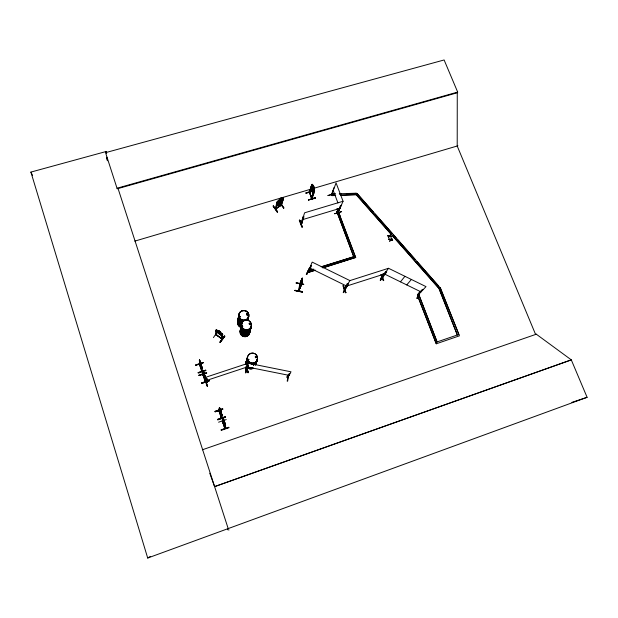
<?xml version="1.0" encoding="UTF-8"?>
<svg xmlns="http://www.w3.org/2000/svg" width="618" height="618" viewBox="0 0 618 618"><rect width="100%" height="100%" fill="white"/><g stroke="black" fill="none" stroke-linecap="round" stroke-linejoin="round"><path stroke-width="0.93" d="M203.894 372.716C203.6 370.684 206.072 380.132 203.809 372.299L203.832 372.839M457.266 92.77L117.204 188.791L105.547 152.654L444.118 59.969L457.675 92.082L457.266 92.77L457.212 146.01L535.59 334.462L536.316 334.207L571.287 359.861L587.1 397.312L147.702 558.031L30.9 172.09L106.08 151.526L106.667 153.334M203.917 372.955L204.689 376.115L204.689 375.304M203.917 372.368L203.917 372.808L203.507 371.704L205.099 377.359L204.635 374.817M311.271 188.459L311.248 186.775M311.317 188.413C315.952 200.379 311.387 191.163 311.348 186.821M204.604 375.188L204.612 374.747M204.89 380.866C205.833 368.961 204.427 383.492 205.439 381.615L202.998 374.222M205.454 381.406L205.137 381.692L202.727 374.184L202.874 375.01L203.083 374.238M205.539 379.035L205.439 377.845L205.493 381.538M205.74 370.221L198.131 372.646L198.27 373.133L205.864 370.591L205.74 370.151L198.139 372.662M207.053 381.994L206.288 382.256L206.35 378.88L207.053 378.649M206.373 382.395C207.764 383.121 205.137 380.611 206.474 377.026L248.281 363.222L291.016 371.812L287.949 377.32L287.092 377.359L287.239 376.833L288.003 377.05M206.667 373.017L199.058 375.52L206.667 373.017L206.528 372.6L198.919 375.103L199.058 375.52M206.991 382.349L206.953 381.831L206.288 382.256M206.953 381.955L207.03 379.46M207.061 382.279L207.138 378.911L206.35 378.88M207.463 386.15L204.991 378.61L207.509 386.15L207.092 386.296L204.604 378.803L204.991 378.679M300.727 285.578C301.499 282.998 298.162 293.635 298.687 290.043M338.324 212.306C337.992 212.074 337.868 212.453 337.907 212.028M209.154 380.534L201.514 383.005L201.653 383.415L209.27 380.889L209.139 380.41L201.53 383.036M331.611 195.002L336.061 182.889L343.052 201.267L338.146 212.577M217.258 331.943L213.434 337.606M215.782 334.632C215.62 334.099 217.474 335.443 215.79 334.871L216.053 330.329L216.81 330.522C214.268 336.362 219.058 335.319 221.406 338.803M216.099 331.302L216.246 329.742L217.049 330.112M216.107 331.881L216.246 329.742L222.04 333.565L222.712 334.238L222.565 335.698L221.8 335.721L216.153 331.233M216.223 331.279L216.315 329.796M255.543 356.841L255.752 357.358M255.589 357.034L255.636 356.787M256.64 356.918L256.493 357.343M222.256 338.934L215.945 334.384L216.516 334.747L216.23 335.18L216.81 330.522M248.05 359.413L248.675 359.83M250.483 323.77L250.244 323.322M248.691 359.877L248.853 359.475M246.852 314.353L246.999 313.929L246.999 314.601M247.725 313.936L247.957 314.253M249.502 323.886L250.112 323.276L250.421 324.071M240.209 316.516L239.614 316.632M240.178 316.524L240.085 317.111M242.21 326.242L242.665 326.319L242.295 326.018M238.865 320.24L238.772 320.657M239.398 316.779L239.722 316.362M239.452 316.655L239.552 317.073M220.572 332.546L220.618 331.99L218.455 330.483L218.417 331.039M218.316 333.311L218.533 330.553M302.426 278.563L302.403 277.884L300.024 283.855L298.857 291.016L302.04 281.777M300.178 287.563L300.116 288.235L301.321 281.012L301.02 282.017M218.88 330.893L220.178 331.796M282.735 197.83L283.461 197.706L281.545 205.292M280.935 205.47L281.46 204.836L275.52 208.93M275.991 208.544L275.373 208.938L281.399 205.083M283.059 198.023C282.72 197.984 282.395 202.434 281.329 205.13L275.466 209.178L275.45 208.583L276.115 208.637M276.13 208.814L277.536 201.545L275.613 209.131M220.309 334.701L220.549 331.959M219.908 342.156L224.519 335.914L224.828 336.223L220.224 342.465L219.877 342.133L224.566 336.022M221.986 339.158L221.468 338.857C221.422 331.696 223.492 333.921 222.024 339.151L215.744 334.655M221.692 337.66L222.024 334.183M221.615 338.463L222.264 338.826M221.723 338.51L222.194 338.741L221.908 339.174M222.186 338.934L222.658 334.307L221.993 333.635M215.149 411.797L215.01 411.372L222.658 408.784L222.797 409.209L215.149 411.797L222.804 409.155M300.255 286.922L300.363 285.941L300.078 287.602M314.122 191.673L314.137 190.985L311.758 198.942L309.332 192.043L309.425 192.901L309.912 192.6L309.603 191.943M311.549 198.108L311.719 198.934L309.626 192.013M311.874 197.899L312.113 198.587L311.719 198.571M334.67 213.674L341.569 211.565M217.667 419.406L225.331 416.748L225.462 417.227L217.806 419.831L217.667 419.359L225.323 416.802M221.267 418.092L218.849 410.545M218.865 410.561L219.506 407.818L219.444 411.101M381.491 277.582L381.275 277.227L382.218 277.073M381.476 277.544C380.873 275.867 384.064 278.254 382.364 276.872M219.027 411.333L219.375 411.125L221.391 417.204C222.843 411.356 219.908 417.644 221.483 417.343M219.127 410.36L221.63 418.062L219.135 410.537L219.537 407.61M303.708 284.326L296.231 282.658L296.161 283.059L303.677 284.373L296.161 283.059M219.236 407.903L219.004 411.163M219.73 409.657L219.506 407.517L219.915 408.32M219.498 408.49L219.622 407.579M218.61 422.202L226.258 419.56M220.371 409.958L221.36 412.152L220.502 409.587L220.394 410.051M225.354 425.47L225.13 428.374C223.708 429.966 226.621 421.607 224.952 427.841M220.533 409.688L221.159 413.133L221.329 412.082M222.913 421.576C221.839 422.457 224.033 420.433 223.283 419.228L222.781 418.61L222.264 421.113L224.813 428.568M202.982 374.933L203.005 370.746L202.743 374.477M202.047 371.217L201.715 371.457L199.351 363.94M199.923 364.782C198.965 366.219 199.792 353.627 199.583 364.898M300.472 286.288L301.731 280.966L301.638 281.545M221.877 415.96L222.016 415.111M300.155 286.713L300.557 284.319M300.456 285.717L301.097 282.017M300.757 286.443L302.202 279.259L300.842 286.458M302.372 292.105L302.488 291.596L294.925 290.352L302.372 292.105L294.871 290.661M221.599 417.977L221.87 414.207M221.901 416.045L222.132 415.165L219.908 408.274M302.171 280.085L302.264 279.197L298.564 290.908L299.861 283.531M300.008 284.442L299.606 284.504L299.846 283.608M300.302 286.883L301.252 281.221L300.379 286.899M299.645 284.535L302.217 278.386L299.591 284.365M300.031 288.22L301.252 285.199L302.356 278.494L302.04 281.839L302.449 279.398M245.956 368.915L246.628 366.374M223.09 418.332L222.665 421.067M225.315 426.273L223.059 418.247L223.477 419.058M289.062 373.844C290.877 372.917 286.737 375.497 287.107 377.289L287.803 377.428C287.625 376.3 287.177 377.49 287.903 377.003M288.336 375.118L287.2 381.136L287.633 381.221L288.691 375.257M222.588 421.855L223.175 418.301M221.151 429.919L228.822 427.332L228.946 427.718L221.275 430.344L221.144 429.873L228.799 427.293M302.426 291.789L294.925 290.305M302.48 291.611L294.917 290.398M224.017 420.495L224.813 422.897M224.102 420.464L224.705 423.824L224.906 422.874M246.682 368.529L245.848 372.785L245.4 372.77L246.605 366.814M245.848 372.785L246.968 366.822M245.887 368.946C245.925 368.482 248.73 369.07 246.636 369.17C246.736 369.595 244.427 367.803 247.957 372.716L248.374 372.569L246.373 366.829L248.366 372.569M246.103 369.325C245.338 368.374 247.972 369.719 247.362 368.815M300.742 283.701L301.538 281.012L300.757 285.686M301.769 282.457L299.004 290.39L298.61 290.236M224.844 427.625L222.665 420.858M224.913 427.857L222.604 421.793M225.416 426.644L225.354 425.006M225.616 425.956C225.879 427.834 224.164 419.676 223.469 419.012M225.145 428.289L225.67 425.848M277.536 201.545L276.972 201.901L275.396 208.83M278.301 205.477L278.502 204.62L276.431 205.609L277.397 201.584M276.547 205.624C276.401 200.433 291.534 192.754 276.964 203.268M276.037 208.861L277.088 204.388M280.124 204.21L280.394 203.33L280.232 204.264L278.224 205.555L278.455 204.55L277.513 204.906L277.884 203.283L279.066 201.931L281.8 200.773L281.406 202.41L280.333 203.345M279.058 201.931L279.444 200.278L281.352 199.058L280.958 200.719M283.392 197.76L277.335 201.615L279.722 199.089M278.224 205.555L278.378 204.62M277.582 211.889L273.249 205.995L277.582 211.889L277.212 212.244L273.226 206.134M279.514 199.977L278.424 200.927L278.046 202.58L280.788 201.422L281.97 200.07L282.372 198.409L281.422 198.764C283.407 195.512 276.161 201.908 281.661 197.729M281.105 205.446L280.719 205.516L281.429 202.812M281.02 205.67L281.793 202.132M276.03 208.366L281.391 204.875M280.379 203.415L282.526 201.8L283.106 199.436L282.642 198.888M301.584 281.823L301.02 285.199L301.329 282.225L300.827 283.477M280.394 203.724L283.685 207.972M246.868 365.493L246.057 369.417M301.252 281.26L301.746 279.738L301.337 281.275M245.848 369.077C248.081 369.556 246.736 365.207 248.281 363.222M247.37 369.178L246.652 369.209M247.416 369.325L248.359 365.663L246.953 365.756M570.885 360.039L214.601 486.621L571.287 359.861M247.957 372.716L245.995 366.891M299.66 220.155L299.282 220.387L301.823 227.154L302.256 226.899L299.715 220.132L302.21 227.038M311.634 185.014L309.255 192.437L309.525 192.947L312.105 185.554L311.634 185.014L309.548 193.017M309.278 192.275L312.105 184.28L314.616 190.993L312.005 198.872L309.518 192.206M315.412 197.768L308.436 199.977L315.489 198.239L315.404 197.729L308.467 199.853M314.585 190.923L313.349 185.269L313.048 186.188M303.137 216.794L303.878 216.833L301.646 223.639L303.786 216.594L303.137 216.794L300.981 223.762L301.754 223.337M313.349 185.269L312.986 186.319L312.507 184.743M301.144 223.755L304.597 212.808L343.052 201.267M301.159 223.793L301.059 223.237L301.723 223.399M313.457 185.902L313.959 187.246M313.898 191.062L311.464 198.363L314.137 190.985M302.171 227.015L299.699 220.132M256.509 357.219L256.455 356.547M248.204 359.444L248.305 359.676M250.537 323.909L250.143 324.303M383.716 274.593L381.352 277.235M381.321 277.559L382.264 276.903M382.21 277.173L388.537 268.289L426.011 286.628L418.062 295.056L417.521 294.786L420.711 291.202M241.321 329.703L241.352 330.128M345.431 289.046L348.567 283.739L347.285 283.647L344.102 288.977L344.798 289.309L345.547 288.853M338.332 212.252L339.521 215.728L339.908 215.605L337.32 208.907M301.762 223.523L301.059 223.747M334.044 187.532L331.348 195.095L331.325 194.5M335.644 193.936L331.912 194.067L331.951 195.643L335.682 195.504M301.955 278.332L300.054 283.932M299.908 284.581L300.116 283.585M301.553 280.487L302.202 279.259M302.063 280.17L302.341 279.483M298.687 290.174L298.965 290.383M300.472 284.365L300.827 283.654L300.448 284.651M302.055 280.417L301.167 283.948L301.677 282.689M301.955 281.762L301.762 282.519M309.904 267.903L306.706 274.554L306.327 274.369L309.518 267.849L309.942 267.918L309.518 267.857M315.157 270.344L308.722 272.36L308.297 270.831L313.82 269.108M308.374 271.511L312.175 262.109L349.927 280.595L388.537 268.289M308.359 271.541C309.742 271.395 309.301 270.313 311.317 266.018L310.684 265.717L311.433 265.786M310.445 268.158L309.046 271.511L308.513 271.008M308.722 272.36L308.297 270.831M336.764 211.333L353.751 256.733L336.764 211.333L338.1 210.923L355.713 257.459L323.43 267.748M337.42 212.499L339.027 208.899M340.456 205.57L337.544 212.762L338.2 211.974M338.085 212.213L341.059 205.307L337.969 212.592M339.599 215.582L337.003 208.892M418.34 294.902L417.552 294.724L422.449 289.34M423.083 289.641L422.349 289.564M417.737 294.5L418.432 294.608M416.833 298.208L419.869 291.596L417.212 298.386L420.116 291.858L419.73 291.688L420.109 291.851M420.093 291.835L417.212 298.378M356.169 193.202L356.308 194.546L439.089 288.343L457.374 335.041L438.927 288.506L356.2 194.77L356.169 193.202L339.375 193.797M380.163 280.24L383.114 273.759L380.503 280.425L383.554 273.828L380.564 280.302M382.527 277.66L386.644 272.082L385.377 271.99L381.391 277.528C382.519 277.505 383.577 277.451 382.117 277.103M341.275 195.303L356.2 194.77L357.366 193.72L439.97 287.625M356.2 194.77L357.366 193.72M344.102 288.977L344.357 288.544M347.285 283.647L348.475 283.492M345.647 287.501L346.397 285.918L346.775 286.103L343.678 292.662L343.299 292.484L344.944 288.861M345.725 287.594L346.397 285.918M309.008 271.773L309.201 271.341M309.548 267.857L306.343 274.361M306.667 274.5L309.942 267.918M355.111 256.308L321.175 266.798M288.166 375.234L287.076 377.011M287.71 377.451L289.819 373.712M343.245 285.678L345.933 292.669L345.539 292.801L342.928 285.794L343.345 285.586L345.841 292.693L343.33 285.586M344.257 288.529L344.141 289.077M345.014 288.892L344.682 289.332L349.927 280.595M345.346 288.614L344.558 289.054L345.454 288.614M345.825 287.903L347.586 284.96M343.299 292.484L344.79 288.946M225.076 428.483L222.349 420.997M201.823 370.545L201.8 370.599M312.059 198.548L309.85 192.762M389.062 236.3L387.702 235.898M390.421 234.585L390.553 235.087L390.421 234.585C390.553 237.297 387.177 234.655 387.656 235.96M391.14 236.416L391.256 236.895C386.605 235.157 392.283 237.992 391.14 236.416L389.711 236.076M390.63 239.506L388.861 239.05L390.63 239.506C390.985 237.737 392.399 238.664 391.75 238.154M390.429 239.807L389.062 239.398M390.468 239.738L389.765 241.213M392.662 240.332C387.911 238.687 393.658 241.491 392.507 239.923L391.078 239.575M392.507 239.923L392.623 240.402M248.274 359.297L248.606 359.653M276.794 203.979L277.227 204.442L281.97 201.414L282.812 200.132M281.97 201.414L282.882 200.093M242.024 326.088L242.619 325.902M242.781 326.443L242.156 326.559M381.298 277.289L383.639 274.037M220.618 331.99L218.409 330.553M221.8 335.844L216.848 332.291M224.821 336.207L220.217 342.449M381.02 274.57L383.392 280.634L381.113 274.485M277.544 211.912L273.218 206.026M400.464 281.839L404.937 276.316M389.726 241.275L390.87 239.877M389.502 236.37L388.359 237.768L389.101 236.231M389.664 236.138L390.591 235.018M391.032 239.645L391.959 238.525M406.76 284.921L411.379 279.467M440.41 287.911L438.927 288.506L440.41 287.911L459.429 335.837L436.269 343.786L417.444 295.535L418.927 294.94L437.08 341.939L418.927 294.94M418.062 295.056L418.502 294.647M201.538 370.553C201.599 358.819 201.916 380.255 201.514 367.131M248.112 359.22L248.892 359.483M439.089 288.343L440.132 287.463M435.729 342.395L458.888 334.462L440.248 288.073M436.269 343.786L417.59 295.381M278.177 205.485L280.232 204.264M283.631 208.127L283.963 207.903L280.163 202.774M281.375 198.695L282.82 197.845M147.702 558.031L150.444 556.385M381.97 277.42L382.627 277.621M206.342 382.148L206.868 381.854M344.674 288.938L344.257 288.892M283.693 208.073L280.425 203.577M250.267 324.187L249.757 324.272M301.09 223.175L300.896 223.531L301.599 223.314M418.231 295.056L417.552 294.724L417.922 294.284M344.62 289.309L345.362 289.07M309.093 271.572L308.336 271.248M313.171 193.55L313.712 193.349M313.249 193.527L313.789 193.326M313.187 193.635L313.735 193.434M535.567 334.415L536.316 334.207L202.333 449.796M225.199 426.196L223.137 420.255M222.99 419.05L223.16 420.31M223.283 419.228L222.781 418.61M224.844 422.975L223.994 420.394M215.025 411.403L222.665 408.792M219.467 408.405L219.645 409.688M206.412 380.487L247.246 366.976L288.985 375.35M201.653 383.399L209.27 380.881M571.835 402.372L587.1 397.312M383.392 280.634L383.77 280.502L381.391 274.469M417.444 295.535L418.78 295.103M201.8 366.397C202.82 369.865 198.641 357.544 199.9 360.642M201.738 367.818L201.785 367.038M203.005 375.141L202.974 370.391L203.368 371.14M203.229 371.433L202.735 370.831M199.614 363.855L199.529 364.713L199.776 360.966M200.417 362.21L200.41 361.731L201.244 364.713M199.923 362.472L201.754 368.305L199.629 361.151L199.938 362.511M203.26 362.712L195.69 365.277L203.276 362.696L195.551 364.867L195.69 365.277M199.382 364.156L202.109 371.395L202.047 367.301M308.227 271.008L312.824 269.572M322.017 266.69L354.191 256.601M308.791 272.19L315.234 270.166M322.596 267.857L355.713 257.459M301.708 223.368L301.097 223.554M340.549 205.809L341.059 205.307M334.724 213.797L341.623 211.688M302.364 219.699L340 208.359M336.671 211.541L338.015 211.14M334.832 193.542L327.826 195.574L334.786 193.627M331.441 194.94L331.348 195.095M308.405 199.938L315.381 197.884M314.191 187.509L313.272 185.292M134.817 241.113L312.175 188.799M314.029 188.251L457.915 145.802M312.739 190.862L305.786 192.901L305.925 193.272L312.863 191.217M305.956 193.086L312.044 191.325M314.616 190.993L314.353 189.973M312.105 184.28L312.43 184.828L312.136 184.373M117.057 188.212L457.675 92.082M248.065 372.669L245.979 366.899M276.501 205.555L277.111 205.415M309.842 267.988L346.644 286.072L384.427 273.99L421.059 291.92M242.449 326.659L242.642 326.088M239.699 316.346L240.139 316.431M239.977 317.104L239.467 316.856M221.754 335.79L222.511 335.767M331.827 194.291L334.624 194.191M339.282 194.021L341.151 193.959M346.744 193.758L356.068 193.426M332.036 195.419L334.84 195.319M340.441 195.118L356.308 194.546M247.37 313.789L247.918 314.16M247.447 314.817L247.161 314.801M228.189 528.583L118.069 188.552M247.702 365.253L248.413 365.392M247.354 368.861L246.69 368.907L247.385 369.046M227.486 529.626L229 529.958M308.513 271.217L308.93 271.534M308.846 271.735L308.32 271.441M249.904 324.257L249.456 323.824M256.323 356.501L255.898 356.47L256.285 356.571M255.844 357.443L255.721 357.358M221.314 417.969L221.762 415.528L219.622 409.641L221.592 415.582L222.032 415.435L221.8 414.732M386.752 271.858L385.918 271.541L385.377 271.99M417.652 294.547L418.224 294.693M218.486 331.109L217.397 330.545L217.32 331.58L221.468 334.469L221.561 333.442L220.502 332.507M218.471 331.294L220.479 332.693M218.393 332.329L220.394 333.72M216.053 330.329L216.648 330.738M221.862 334.408L222.457 334.825M276.818 203.863L277.235 204.319M357.266 193.944L373.172 211.959M375.08 214.122L392.26 233.573M393.527 235.018L396.076 237.899M397.984 240.062L415.165 259.521M417.073 261.677L438.703 286.18M282.588 198.95L283.036 199.483M201.738 368.228L202.086 368.598L202.078 367.378M282.526 201.8L277.119 205.524M205.176 378.641L205.454 379.066M200.811 363.106L200.873 363.508M221.962 415.937L221.661 415.481L221.986 416.022M225.184 426.126L225.5 426.613M225.099 426.157L225.524 426.698M313.063 186.296L312.553 185.485L312.183 189.038L313.612 191.495L314.168 189.803L313.851 188.382M30.9 172.09L32.584 175.52M202.974 370.391L203.283 371.163M388.9 238.988L389.023 239.467M337.003 208.984L337.876 211.456M333.172 190.344L337.953 202.959M338.347 212.02L355.613 257.644M220.479 410.02L220.047 408.861L221.584 414.408L221.275 412.415M224.04 420.773L223.6 419.591L225.13 425.107L224.836 423.168M209.78 473.264L214.601 486.621M201.151 364.272L200.325 361.762L200.363 362.333M203.268 371.117L205.462 377.922L205.276 376.918M205.246 377.536L205.207 378.316L204.975 377.629M199.282 360.371L199.506 361.059M299.668 284.249L299.707 284.18M217.799 419.815L225.454 417.212M201.221 364.643L201.646 366.907L200.039 361.213L200.448 362.31L200.441 361.831M106.636 157.984L107.37 160.75M106.752 157.204L107.47 159.938M106.08 151.526L106.566 153.395M203.067 371.557L203.368 372.893M202.982 371.588L203.283 372.917M202.101 371.117L201.893 370.738M300.981 284.35L301.012 285.176M199.514 359.908L199.645 364.072M199.599 359.877L199.66 361.236M200.448 362.465L201.236 365.663L201.213 364.172M203.059 370.36L203.09 371.642M248.289 317.791A4.983 4.844 8 0 1 247.787 320.24A4.913 4.782 7.7 0 0 247.517 318.981M241.113 322.38A4.983 4.844 8 0 1 238.872 315.868M248.575 317.66A5.083 4.936 8.2 0 1 247.409 319.946A5.083 4.944 8.2 0 0 248.59 317.598M238.618 315.628A5.083 4.936 8.2 0 0 242.588 321.491A5.083 4.944 8.2 0 1 238.625 315.559M248.135 316.385A5.052 4.913 8 0 1 247.88 320.132M242.356 322.727A5.052 4.913 8 0 1 238.834 315.69M248.343 317.567A4.99 4.844 8 0 1 247.833 320.024M242.38 322.588A4.99 4.844 8 0 1 238.903 315.644M242.132 323.878A4.952 4.82 7.9 0 1 238.679 316.972A4.959 4.828 7.9 0 0 242.125 323.94A4.929 4.797 7.9 0 1 238.679 317.104M248.057 318.888A4.952 4.82 7.9 0 1 247.972 320.139M242.156 323.786A4.936 4.797 7.9 0 1 238.71 316.91M248.011 319.012A4.929 4.797 7.9 0 1 247.926 320.255M248.05 318.942A4.959 4.828 7.9 0 1 247.965 320.194M238.046 319.491A4.913 4.782 7.7 0 0 240.672 324.744A4.99 4.859 7.7 0 1 237.984 319.398M240.433 325.933A4.959 4.828 7.6 0 1 238.2 319.429M240.479 325.794A4.89 4.759 7.6 0 1 238.285 319.39M240.711 324.527A4.921 4.782 7.8 0 1 238.084 319.267M240.441 326.003A4.882 4.751 7.6 0 1 238.247 319.606M241.453 327.424A4.874 4.743 7.5 0 1 238.061 320.626M241.422 325.277A4.983 4.859 8.4 0 0 244.89 332.229A4.99 4.867 8.4 0 0 250.854 327.192A4.983 4.859 8.4 0 1 244.89 332.229A4.99 4.867 8.4 0 1 241.406 325.269M250.954 327.046A5.068 4.936 8.4 0 1 244.906 332.167A5.068 4.936 8.4 0 1 241.375 325.099M250.12 324.62A5.068 4.936 8.4 0 0 249.247 323.647A4.99 4.859 8.4 0 1 250.066 324.589A4.998 4.874 8.4 0 0 249.216 323.623M250.599 328.173A4.944 4.82 8.3 0 1 244.689 333.172A4.944 4.82 8.3 0 1 241.244 326.265M251.248 325.841A5.098 4.967 8.6 0 1 245.161 330.985A5.014 4.89 8.5 0 1 241.236 325.192M241.607 323.878A5.098 4.967 8.6 0 0 245.161 330.985A5.014 4.89 8.5 0 0 251.062 327.192M251.209 325.701A5.029 4.898 8.6 0 1 245.199 330.784A5.029 4.898 8.6 0 1 241.692 323.762A5.021 4.89 8.6 0 0 244.573 330.599A5.021 4.89 8.6 0 0 251.109 326.976M250.105 330.591A4.975 4.851 7.9 0 1 244.164 335.628A4.975 4.851 7.9 0 1 240.696 328.683M240.556 329.811A4.867 4.751 7.8 0 0 243.956 336.609A4.867 4.751 7.8 0 0 249.772 331.681A4.859 4.743 7.8 0 1 243.956 336.601A4.859 4.743 7.8 0 1 240.572 329.811M250.514 329.556A4.975 4.851 8.2 0 1 240.68 328.838M240.765 327.571A4.975 4.851 8.2 0 1 241.19 326.381M250.398 329.363A5.006 4.882 8.1 0 1 244.419 334.431A5.006 4.882 8.1 0 1 240.935 327.44M250.058 330.53A4.905 4.79 8 0 1 244.195 335.497A4.905 4.79 8 0 1 240.773 328.637M250.298 329.502A4.936 4.813 8.1 0 1 245.045 334.585A4.936 4.813 8.1 0 1 240.549 328.791M250.352 329.294A4.936 4.82 8.1 0 1 244.45 334.292A4.936 4.82 8.1 0 1 241.005 327.393M253.527 364.921A5.106 5.029 9.3 0 0 256.98 359.838A5.037 4.967 9.3 0 1 253.527 364.798M248.521 363.917A5.106 5.029 9.3 0 1 247.316 357.892M256.501 362.063A4.983 4.913 9.1 0 1 255.358 364.342M247.463 363.793A4.983 4.913 9.1 0 1 247.146 358.888A5.006 4.936 9.1 0 0 247.432 363.863A5.014 4.944 9.1 0 1 247.115 358.896M257.235 360.085A5.137 5.06 9.6 0 1 251.194 364.041M249.927 363.608A5.137 5.06 9.6 0 1 247.602 356.802M248.583 363.801A5.037 4.967 9.3 0 1 247.393 357.861M257.134 360.186A5.068 4.99 9.5 0 1 253.797 363.925M248.822 362.928A5.068 4.99 9.5 0 1 247.2 358.185M257.188 360.008A5.068 4.99 9.6 0 1 251.225 363.909A5.068 4.99 9.6 0 1 247.254 358.007M256.586 360.842A5.006 4.936 9.1 0 1 255.358 364.419M256.516 362.094A5.014 4.944 9.1 0 1 255.373 364.388M252.607 367.864A5.014 4.944 8.5 0 1 247.687 366.883A4.944 4.874 8.5 0 0 251.302 368.104A4.929 4.859 8.5 0 1 247.725 366.883M245.995 363.477A5.014 4.944 8.5 0 1 246.512 360.966M255.991 362.874A5.014 4.944 8.5 0 1 255.914 364.156M247.486 367.718A4.913 4.851 8.3 0 0 253.465 368.135A4.898 4.828 8.3 0 1 247.517 367.648M245.825 364.381A4.913 4.851 8.3 0 1 247.046 360.873M245.864 364.319A4.898 4.828 8.3 0 1 247.076 360.827M252.623 367.695A4.944 4.874 8.6 0 1 247.764 366.721M246.343 364.612A4.944 4.874 8.6 0 1 246.597 360.881M255.96 362.766A4.944 4.874 8.6 0 1 255.883 364.033M255.813 364.203A4.929 4.859 8.5 0 0 255.898 362.936A4.944 4.874 8.5 0 1 255.821 364.203A4.975 4.905 8.8 0 0 256.3 361.731M256.238 361.901A4.975 4.905 8.8 0 1 255.744 364.388M246.574 363.755A4.975 4.905 8.8 0 1 246.829 360.008M256.346 361.785A5.044 4.975 8.8 0 1 255.837 364.311M246.536 363.662A5.044 4.975 8.8 0 1 246.798 359.861M246.621 363.585A4.975 4.905 8.8 0 1 246.876 359.838M255.358 356.841C256.439 359.552 257.405 354.763 255.358 356.841M250.723 323.793C249.293 326.281 248.992 321.484 250.723 323.793M246.69 314.176C247.756 316.833 248.722 312.152 246.69 314.176M278.903 202.634L278.517 204.264L280.402 203.059L280.788 201.422L278.896 202.634M278.687 204.767L279.892 203.994L278.687 204.767M280.031 199.019L281.26 198.231L280.031 199.019M312.971 186.605L312.414 188.312L313.195 190.383L313.751 188.683L312.971 186.605M278.254 202.835L279.351 203.013L277.837 204.836L279.738 202.936L281.205 202.673L280.186 202.48L281.777 200.603L279.799 202.565L278.254 202.835M203.353 372.847L205.191 378.718L203.353 372.847M240.51 319.027A5.044 4.898 8.3 0 0 248.784 316.377A5.044 4.898 8.3 0 0 242.225 310.715A5.052 4.905 8.3 0 0 240.495 319.081A5.052 4.905 8.3 0 0 248.784 316.424A5.052 4.905 8.3 0 0 242.217 310.754A5.044 4.898 8.3 0 0 240.51 319.027M246.397 320.58A5.006 4.867 8.2 0 0 248.529 317.498A5.021 4.874 8.2 0 1 246.404 320.587M238.718 315.497A5.006 4.867 8.2 0 0 242.635 321.275A5.021 4.874 8.2 0 1 238.71 315.497M247.331 319.969A5.006 4.859 8.1 0 0 248.567 316.462A5.014 4.874 8.1 0 1 247.339 319.977M238.679 315.721A5.006 4.859 8.1 0 0 242.596 321.491A5.014 4.874 8.1 0 1 238.672 315.721M246.883 314.91A0.78 0.757 9.4 0 0 248.166 314.5A0.78 0.757 9.4 0 0 247.146 313.62A0.78 0.757 9.4 0 0 246.883 314.91M240.51 319.12A5.014 4.867 8.3 0 0 248.73 316.486A5.014 4.867 8.3 0 0 242.217 310.862A5.014 4.867 8.3 0 0 240.51 319.12M238.092 320.611A4.851 4.72 7.5 0 0 241.468 327.37A4.836 4.712 7.5 0 1 238.1 320.618M243.09 328.583A5.06 4.929 8.7 0 0 251.379 325.902A5.06 4.929 8.7 0 0 244.805 320.217A5.06 4.929 8.7 0 0 243.09 328.583M243.083 328.676A5.029 4.905 8.7 0 0 251.333 326.01A5.029 4.905 8.7 0 0 244.79 320.348A5.029 4.905 8.7 0 0 243.083 328.676M245.585 332.113A4.99 4.859 8.4 0 0 250.893 326.976A4.998 4.874 8.4 0 1 245.585 332.121A4.998 4.874 8.4 0 1 241.028 326.258A4.99 4.859 8.4 0 0 245.585 332.113M249.471 324.427A0.78 0.765 10 0 0 250.754 324.01A0.78 0.765 10 0 0 249.734 323.129A0.78 0.765 10 0 0 249.471 324.427M253.465 364.96A5.021 4.944 9.3 0 0 256.856 359.962A5.029 4.959 9.3 0 1 253.473 364.968M246.845 360.557A5.021 4.944 9.3 0 0 247.679 362.99A5.029 4.959 9.3 0 1 246.829 360.557M247.354 358.046A5.021 4.944 9.3 0 0 246.93 359.267A5.029 4.959 9.3 0 1 247.347 358.038M249.131 361.87A5.098 5.021 9.8 0 0 257.482 359.104A5.106 5.029 9.8 0 0 250.838 353.334A5.106 5.029 9.8 0 0 249.124 361.878A5.106 5.029 9.8 0 0 257.49 359.104A5.098 5.021 9.8 0 0 250.838 353.341A5.098 5.021 9.8 0 0 249.131 361.87M255.419 357.428A0.788 0.78 11.9 0 0 256.779 357.351A0.788 0.78 11.9 0 0 256.022 356.223A0.788 0.78 11.9 0 0 255.419 357.428M255.551 365.053A4.913 4.851 8.3 0 0 255.628 363.786A4.898 4.828 8.3 0 1 255.543 364.991M246.567 361.059A4.929 4.859 8.5 0 0 246.064 363.531A4.944 4.874 8.5 0 1 246.551 361.059"/></g></svg>
